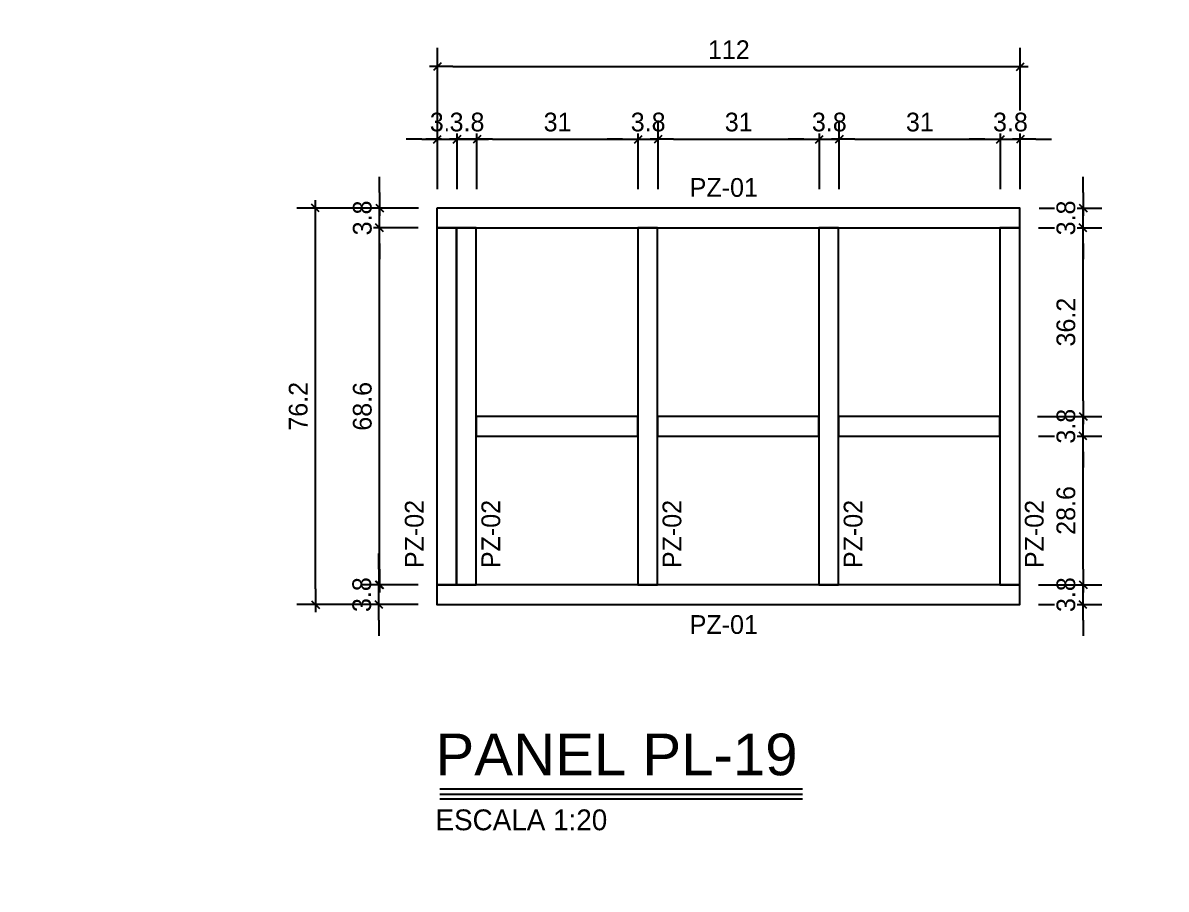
# Model space of a CAD drawing. Header units: millimetres. Extents: x 19458 to 19711, y 4351 to 4752.
# Drawn here: x 19506.54 to 19508.736, y 4520.226 to 4521.891 of the extents above; entities that cross this region are included whole.
import ezdxf
from ezdxf.enums import TextEntityAlignment as Align

# ---------------------------------------------------------------- set-up
doc = ezdxf.new("R2010")
doc.units = ezdxf.units.MM
for name, color, linetype in [('0 @ 0.2', 7, 'Continuous'), ('cotas', 1, 'Continuous'), ('cotas @ 400', 1, 'Continuous'), ('cotas @ 500', 1, 'Continuous'), ('PANELES PARED', 2, 'Continuous'), ('TEXTO @ 0.2', 2, 'Continuous'), ('TEXTOS TITULOS @ 0.2', 3, 'Continuous')]:
    doc.layers.add(name, color=color, linetype=linetype)
doc.styles.add('century gothic', font='GOTHIC.TTF')
doc.styles.add('COTAS SMC', font='GOTHIC.TTF')
doc.styles.add('NOTAS', font='GOTHIC.TTF')
doc.styles.add('SMCtitulos', font='sanss___.ttf')
doc.dimstyles.new('ANOTATIVE 100 SMCONSTRUCCIONES', dxfattribs={"dimscale": 0, "dimtxt": 0.18, "dimasz": 0.15, "dimexe": 0.18, "dimexo": 0.09, "dimgap": 0.1, "dimtad": 1, "dimzin": 0, "dimdsep": 46, "dimtxsty": 'century gothic', "dimblk1": 'FLECHA1', "dimblk2": 'FLECHA1', "dimsah": 1, "dimcen": 0.18, "dimdle": 0.075, "dimclrd": 1, "dimclre": 1, "dimclrt": 2, "dimaunit": 1, "dimadec": 0, "dimazin": 0, "dimtfac": 0.75, "dimtix": 1, "dimtmove": 2, "dimatfit": 3, "dimfxl": 0.09, "dimtvp": 1.5, "dimtfill": 1, "dimtolj": 1, "dimtzin": 0, "dimarcsym": 0})
doc.dimstyles.new('ANOTATIVE CM SMCONSTRUCCIONES', dxfattribs={"dimscale": 0, "dimtxt": 0.18, "dimasz": 0.15, "dimexe": 0.18, "dimexo": 0.18, "dimgap": 0.07, "dimtad": 1, "dimdec": 1, "dimlfac": 100, "dimdsep": 46, "dimtxsty": 'century gothic', "dimblk1": 'FLECHA1', "dimblk2": 'FLECHA1', "dimsah": 1, "dimcen": 0.18, "dimdle": 0.075, "dimclrd": 1, "dimclre": 1, "dimclrt": 2, "dimaunit": 1, "dimadec": 0, "dimazin": 2, "dimtfac": 0.75, "dimtdec": 1, "dimtix": 1, "dimtmove": 2, "dimatfit": 3, "dimfxl": 0.09, "dimtvp": 1.5, "dimtfill": 1, "dimtolj": 1, "dimtzin": 0, "dimarcsym": 0})
doc.dimstyles.new('PIES SMCONSTRUCCIONES', dxfattribs={"dimscale": 0, "dimtxt": 0.18, "dimasz": 0.2, "dimexe": 0.18, "dimexo": 0, "dimgap": 0.1, "dimtad": 1, "dimdec": 0, "dimlfac": 39.370079, "dimzin": 0, "dimdsep": 46, "dimlunit": 4, "dimtxsty": 'COTAS SMC', "dimblk1": 'FLECHA1', "dimblk2": 'FLECHA1', "dimsah": 1, "dimcen": 0.2, "dimdle": 0.075, "dimclrd": 1, "dimclre": 1, "dimclrt": 2, "dimaunit": 1, "dimadec": 0, "dimazin": 0, "dimtfac": 0.75, "dimtdec": 0, "dimtix": 1, "dimtmove": 2, "dimatfit": 3, "dimfxl": 0.09, "dimtvp": 1.5, "dimtfill": 1, "dimtolj": 1, "dimtzin": 0, "dimarcsym": 0})

# ---------------------------------------------------------------- blocks, each defined once
blk = doc.blocks.new('FLECHA1')
at = {"color": 4}
blk.add_line((-0.246176, -0.248081), (0.248081, 0.25), dxfattribs=at)
at = {"color": 1}
blk.add_line((-1, 0), (0.496162, 0), dxfattribs=at)
blk = doc.blocks.new('*D574')
at = {"layer": 'cotas', "color": 1, "lineweight": -2, "transparency": 16777216}
for p, q in [((19614.326, 4625.8448), (19614.326, 4700.8448)), ((19570.9836, 4550.8448), (19524.326, 4550.8448)), ((19614.326, 4548.4298), (19614.326, 4550.8448)), ((19570.5339, 4548.4298), (19524.326, 4548.4298)), ((19614.326, 4473.4298), (19614.326, 4398.4298))]:
    blk.add_line(p, q, dxfattribs=at)
at = {"layer": 'Defpoints', "color": 0, "transparency": 16777216}
for p in [(19614.326, 4550.8448), (19615.9836, 4550.8448), (19615.5339, 4548.4298)]:
    blk.add_point(p, dxfattribs=at)
at = {"layer": 'cotas', "color": 1, "lineweight": -2, "transparency": 16777216, "xscale": 75, "yscale": 75, "zscale": 75}
for p, rotation in [((19614.326, 4550.8448), 270), ((19614.326, 4548.4298), 90)]:
    blk.add_blockref('FLECHA1', p, dxfattribs=dict(at, rotation=rotation))
at = {"layer": 'cotas', "color": 2, "transparency": 16777216, "insert": (19517.3376, 4549.6373), "char_height": 90, "attachment_point": 5, "rotation": 90, "style": 'century gothic', "bg_fill": 3, "box_fill_scale": 1.1, "bg_fill_color": 256, "bg_fill_true_color": 13158600, "bg_fill_transparency": 0}
blk.add_mtext('\\A1;2.42', dxfattribs=at)
blk = doc.blocks.new('*D626')
at = {"layer": 'cotas', "color": 1, "lineweight": -2, "transparency": 16777216}
for p, q in [((19614.326, 4610.8448), (19614.326, 4670.8448)), ((19579.9836, 4550.8448), (19542.326, 4550.8448)), ((19614.326, 4548.4298), (19614.326, 4550.8448)), ((19579.5339, 4548.4298), (19542.326, 4548.4298)), ((19614.326, 4488.4298), (19614.326, 4428.4298))]:
    blk.add_line(p, q, dxfattribs=at)
at = {"layer": 'Defpoints', "color": 0, "transparency": 16777216}
for p in [(19614.326, 4550.8448), (19615.9836, 4550.8448), (19615.5339, 4548.4298)]:
    blk.add_point(p, dxfattribs=at)
at = {"layer": 'cotas', "color": 1, "lineweight": -2, "transparency": 16777216, "xscale": 60, "yscale": 60, "zscale": 60}
for p, rotation in [((19614.326, 4550.8448), 270), ((19614.326, 4548.4298), 90)]:
    blk.add_blockref('FLECHA1', p, dxfattribs=dict(at, rotation=rotation))
at = {"layer": 'cotas', "color": 2, "transparency": 16777216, "insert": (19536.7353, 4549.6373), "char_height": 72, "attachment_point": 5, "rotation": 90, "style": 'century gothic', "bg_fill": 3, "box_fill_scale": 1.1, "bg_fill_color": 256, "bg_fill_true_color": 13158600, "bg_fill_transparency": 0}
blk.add_mtext('\\A1;2.42', dxfattribs=at)
blk = doc.blocks.new('*D629')
at = {"layer": 'cotas', "color": 1, "lineweight": -2, "transparency": 16777216}
for p, q in [((19620.0128, 4651.7533), (19620.0128, 4751.7533)), ((19620.4168, 4551.7533), (19530.0128, 4551.7533)), ((19620.0128, 4550.5333), (19620.0128, 4551.7533)), ((19620.4168, 4550.5333), (19530.0128, 4550.5333)), ((19620.0128, 4450.5333), (19620.0128, 4350.5333))]:
    blk.add_line(p, q, dxfattribs=at)
at = {"layer": 'Defpoints', "color": 0, "transparency": 16777216}
for p in [(19620.0128, 4551.7533), (19620.4168, 4551.7533), (19620.4168, 4550.5333)]:
    blk.add_point(p, dxfattribs=at)
at = {"layer": 'cotas', "color": 1, "lineweight": -2, "transparency": 16777216, "xscale": 100, "yscale": 100, "zscale": 100}
for p, rotation in [((19620.0128, 4551.7533), 270), ((19620.0128, 4550.5333), 90)]:
    blk.add_blockref('FLECHA1', p, dxfattribs=dict(at, rotation=rotation))
at = {"layer": 'cotas', "color": 2, "transparency": 16777216, "insert": (19523.8809, 4551.1433), "char_height": 90, "attachment_point": 5, "rotation": 90, "style": 'COTAS SMC', "bg_fill": 3, "box_fill_scale": 1.1, "bg_fill_color": 256, "bg_fill_true_color": 13158600, "bg_fill_transparency": 0}
blk.add_mtext("\\A1;4'", dxfattribs=at)
blk = doc.blocks.new('*D679')
at = {"layer": 'cotas', "color": 1, "lineweight": -2, "transparency": 16777216}
for p, q in [((19620.0128, 4631.7533), (19620.0128, 4711.7533)), ((19620.4168, 4551.7533), (19548.0128, 4551.7533)), ((19620.0128, 4550.5333), (19620.0128, 4551.7533)), ((19620.4168, 4550.5333), (19548.0128, 4550.5333)), ((19620.0128, 4470.5333), (19620.0128, 4390.5333))]:
    blk.add_line(p, q, dxfattribs=at)
at = {"layer": 'Defpoints', "color": 0, "transparency": 16777216}
for p in [(19620.0128, 4551.7533), (19620.4168, 4551.7533), (19620.4168, 4550.5333)]:
    blk.add_point(p, dxfattribs=at)
at = {"layer": 'cotas', "color": 1, "lineweight": -2, "transparency": 16777216, "xscale": 80, "yscale": 80, "zscale": 80}
for p, rotation in [((19620.0128, 4551.7533), 270), ((19620.0128, 4550.5333), 90)]:
    blk.add_blockref('FLECHA1', p, dxfattribs=dict(at, rotation=rotation))
at = {"layer": 'cotas', "color": 2, "transparency": 16777216, "insert": (19543.1073, 4551.1433), "char_height": 72, "attachment_point": 5, "rotation": 90, "style": 'COTAS SMC', "bg_fill": 3, "box_fill_scale": 1.1, "bg_fill_color": 256, "bg_fill_true_color": 13158600, "bg_fill_transparency": 0}
blk.add_mtext("\\A1;4'", dxfattribs=at)
blk = doc.blocks.new("PL03'")
at = {"layer": 'PANELES PARED'}
for points in [[(19477.432, 4521.173), (19477.432, 4521.135), (19478.5519, 4521.135), (19478.5519, 4521.173)], [(19477.47, 4521.135), (19477.432, 4521.135), (19477.432, 4520.449), (19477.47, 4520.449)], [(19477.508, 4521.135), (19477.47, 4521.135), (19477.47, 4520.449), (19477.508, 4520.449)], [(19477.856, 4521.135), (19477.818, 4521.135), (19477.818, 4520.449), (19477.856, 4520.449)], [(19478.204, 4521.135), (19478.166, 4521.135), (19478.166, 4520.449), (19478.204, 4520.449)], [(19478.5519, 4521.135), (19478.5139, 4521.135), (19478.5139, 4520.449), (19478.5519, 4520.449)], [(19477.508, 4520.7727), (19477.508, 4520.7347), (19477.818, 4520.7347), (19477.818, 4520.7727)], [(19477.856, 4520.7727), (19477.856, 4520.7347), (19478.166, 4520.7347), (19478.166, 4520.7727)], [(19478.204, 4520.7727), (19478.204, 4520.7347), (19478.5139, 4520.7347), (19478.5139, 4520.7727)], [(19477.432, 4520.449), (19477.432, 4520.411), (19478.5519, 4520.411), (19478.5519, 4520.449)]]:
    blk.add_lwpolyline(points, close=True, dxfattribs=at)
blk = doc.blocks.new('*U234')
at = {"color": 2}
blk.add_line((0, 0.052), (3.483, 0.052), dxfattribs=at)
at = {"color": 250}
blk.add_line((0, 0), (3.483, 0), dxfattribs=at)
at = {"color": 7}
blk.add_line((0, -0.047), (3.483, -0.047), dxfattribs=at)
at = {"color": 0, "linetype": 'ByBlock', "lineweight": -2, "style": 'NOTAS'}
for tag, p in [('1TITLE', (0.027, 1.014)), ('2TITLE', (-0.043, 0.181))]:
    blk.add_attdef(tag, p, '', height=0.3, dxfattribs=at)
blk.add_attdef('SCALE', text='', height=0.18, dxfattribs=at).set_placement((-0.043, -0.148), align=Align.TOP_LEFT)
blk = doc.blocks.new('*D369')
at = {"color": 1, "lineweight": -2, "transparency": 16777216}
for p, q in [((19507.2242, 4520.841), (19507.2242, 4520.871)), ((19507.2992, 4520.811), (19507.1882, 4520.811)), ((19507.2242, 4520.773), (19507.2242, 4520.811)), ((19507.2992, 4520.773), (19507.1882, 4520.773)), ((19507.2242, 4520.743), (19507.2242, 4520.713))]:
    blk.add_line(p, q, dxfattribs=at)
at = {"layer": 'Defpoints', "color": 0, "transparency": 16777216}
for p in [(19507.2242, 4520.811), (19507.3352, 4520.811), (19507.3352, 4520.773)]:
    blk.add_point(p, dxfattribs=at)
at = {"color": 1, "lineweight": -2, "transparency": 16777216, "xscale": 0.03, "yscale": 0.03, "zscale": 0.03}
for p, rotation in [((19507.2242, 4520.811), 270), ((19507.2242, 4520.773), 90)]:
    blk.add_blockref('FLECHA1', p, dxfattribs=dict(at, rotation=rotation))
at = {"color": 2, "transparency": 16777216, "insert": (19507.1913, 4520.792), "char_height": 0.036, "attachment_point": 5, "rotation": 90, "style": 'century gothic', "bg_fill": 3, "box_fill_scale": 1.1, "bg_fill_color": 256, "bg_fill_true_color": 13158600, "bg_fill_transparency": 0}
blk.add_mtext('\\A1;3.8', dxfattribs=at)
blk = doc.blocks.new('*D370')
at = {"color": 1, "lineweight": -2, "transparency": 16777216}
for p, q in [((19507.2992, 4521.497), (19507.1893, 4521.497)), ((19507.2253, 4520.841), (19507.2253, 4521.467)), ((19507.2992, 4520.811), (19507.1893, 4520.811))]:
    blk.add_line(p, q, dxfattribs=at)
at = {"layer": 'Defpoints', "color": 0, "transparency": 16777216}
for p in [(19507.2253, 4521.497), (19507.3352, 4521.497), (19507.3352, 4520.811)]:
    blk.add_point(p, dxfattribs=at)
at = {"color": 1, "lineweight": -2, "transparency": 16777216, "xscale": 0.03, "yscale": 0.03, "zscale": 0.03}
for p, rotation in [((19507.2253, 4521.497), 90), ((19507.2253, 4520.811), 270)]:
    blk.add_blockref('FLECHA1', p, dxfattribs=dict(at, rotation=rotation))
at = {"color": 2, "transparency": 16777216, "insert": (19507.1923, 4521.154), "char_height": 0.036, "attachment_point": 5, "rotation": 90, "style": 'century gothic', "bg_fill": 3, "box_fill_scale": 1.1, "bg_fill_color": 256, "bg_fill_true_color": 13158600, "bg_fill_transparency": 0}
blk.add_mtext('\\A1;68.6', dxfattribs=at)
blk = doc.blocks.new('*D371')
at = {"color": 1, "lineweight": -2, "transparency": 16777216}
for p, q in [((19507.2253, 4521.565), (19507.2253, 4521.595)), ((19507.3003, 4521.535), (19507.1893, 4521.535)), ((19507.2253, 4521.497), (19507.2253, 4521.535)), ((19507.2992, 4521.497), (19507.1893, 4521.497)), ((19507.2253, 4521.467), (19507.2253, 4521.437))]:
    blk.add_line(p, q, dxfattribs=at)
at = {"layer": 'Defpoints', "color": 0, "transparency": 16777216}
for p in [(19507.2253, 4521.535), (19507.3363, 4521.535), (19507.3352, 4521.497)]:
    blk.add_point(p, dxfattribs=at)
at = {"color": 1, "lineweight": -2, "transparency": 16777216, "xscale": 0.03, "yscale": 0.03, "zscale": 0.03}
for p, rotation in [((19507.2253, 4521.535), 270), ((19507.2253, 4521.497), 90)]:
    blk.add_blockref('FLECHA1', p, dxfattribs=dict(at, rotation=rotation))
at = {"color": 2, "transparency": 16777216, "insert": (19507.1923, 4521.516), "char_height": 0.036, "attachment_point": 5, "rotation": 90, "style": 'century gothic', "bg_fill": 3, "box_fill_scale": 1.1, "bg_fill_color": 256, "bg_fill_true_color": 13158600, "bg_fill_transparency": 0}
blk.add_mtext('\\A1;3.8', dxfattribs=at)
blk = doc.blocks.new('*D372')
at = {"color": 1, "lineweight": -2, "transparency": 16777216}
for p, q in [((19507.3003, 4521.535), (19507.0661, 4521.535)), ((19507.1021, 4520.803), (19507.1021, 4521.505)), ((19507.2992, 4520.773), (19507.0661, 4520.773))]:
    blk.add_line(p, q, dxfattribs=at)
at = {"layer": 'Defpoints', "color": 0, "transparency": 16777216}
for p in [(19507.1021, 4521.535), (19507.3363, 4521.535), (19507.3352, 4520.773)]:
    blk.add_point(p, dxfattribs=at)
at = {"color": 1, "lineweight": -2, "transparency": 16777216, "xscale": 0.03, "yscale": 0.03, "zscale": 0.03}
for p, rotation in [((19507.1021, 4521.535), 90), ((19507.1021, 4520.773), 270)]:
    blk.add_blockref('FLECHA1', p, dxfattribs=dict(at, rotation=rotation))
at = {"color": 2, "transparency": 16777216, "insert": (19507.0692, 4521.154), "char_height": 0.036, "attachment_point": 5, "rotation": 90, "style": 'century gothic', "bg_fill": 3, "box_fill_scale": 1.1, "bg_fill_color": 256, "bg_fill_true_color": 13158600, "bg_fill_transparency": 0}
blk.add_mtext('\\A1;76.2', dxfattribs=at)
blk = doc.blocks.new('*D374')
at = {"color": 1, "lineweight": -2, "transparency": 16777216}
for p, q in [((19507.3363, 4521.571), (19507.3363, 4521.7032)), ((19507.3743, 4521.571), (19507.3743, 4521.7032)), ((19507.3063, 4521.6672), (19507.2763, 4521.6672)), ((19507.3363, 4521.6672), (19507.3743, 4521.6672)), ((19507.4043, 4521.6672), (19507.4343, 4521.6672))]:
    blk.add_line(p, q, dxfattribs=at)
at = {"layer": 'Defpoints', "color": 0, "transparency": 16777216}
for p in [(19507.3743, 4521.6672), (19507.3363, 4521.535), (19507.3743, 4521.535)]:
    blk.add_point(p, dxfattribs=at)
at = {"color": 1, "lineweight": -2, "transparency": 16777216, "xscale": 0.03, "yscale": 0.03, "zscale": 0.03}
blk.add_blockref('FLECHA1', (19507.3363, 4521.6672), dxfattribs=at)
at = {"color": 1, "lineweight": -2, "transparency": 16777216, "xscale": 0.03, "yscale": 0.03, "zscale": 0.03, "rotation": 180}
blk.add_blockref('FLECHA1', (19507.3743, 4521.6672), dxfattribs=at)
at = {"color": 2, "transparency": 16777216, "insert": (19507.3553, 4521.7001), "char_height": 0.036, "attachment_point": 5, "style": 'century gothic', "bg_fill": 3, "box_fill_scale": 1.1, "bg_fill_color": 256, "bg_fill_true_color": 13158600, "bg_fill_transparency": 0}
blk.add_mtext('\\A1;3.8', dxfattribs=at)
blk = doc.blocks.new('*D375')
at = {"color": 1, "lineweight": -2, "transparency": 16777216}
for p, q in [((19507.4123, 4521.571), (19507.4123, 4521.7032)), ((19507.7223, 4521.571), (19507.7223, 4521.7032)), ((19507.4423, 4521.6672), (19507.6923, 4521.6672))]:
    blk.add_line(p, q, dxfattribs=at)
at = {"layer": 'Defpoints', "color": 0, "transparency": 16777216}
for p in [(19507.7223, 4521.6672), (19507.4123, 4521.535), (19507.7223, 4521.535)]:
    blk.add_point(p, dxfattribs=at)
at = {"color": 1, "lineweight": -2, "transparency": 16777216, "xscale": 0.03, "yscale": 0.03, "zscale": 0.03, "rotation": 180}
blk.add_blockref('FLECHA1', (19507.4123, 4521.6672), dxfattribs=at)
at = {"color": 1, "lineweight": -2, "transparency": 16777216, "xscale": 0.03, "yscale": 0.03, "zscale": 0.03}
blk.add_blockref('FLECHA1', (19507.7223, 4521.6672), dxfattribs=at)
at = {"color": 2, "transparency": 16777216, "insert": (19507.5673, 4521.7001), "char_height": 0.036, "attachment_point": 5, "style": 'century gothic', "bg_fill": 3, "box_fill_scale": 1.1, "bg_fill_color": 256, "bg_fill_true_color": 13158600, "bg_fill_transparency": 0}
blk.add_mtext('\\A1;31', dxfattribs=at)
blk = doc.blocks.new('*D376')
at = {"color": 1, "lineweight": -2, "transparency": 16777216}
for p, q in [((19507.7223, 4521.571), (19507.7223, 4521.7032)), ((19507.7603, 4521.571), (19507.7603, 4521.7032)), ((19507.6923, 4521.6672), (19507.6623, 4521.6672)), ((19507.7223, 4521.6672), (19507.7603, 4521.6672)), ((19507.7903, 4521.6672), (19507.8203, 4521.6672))]:
    blk.add_line(p, q, dxfattribs=at)
at = {"layer": 'Defpoints', "color": 0, "transparency": 16777216}
for p in [(19507.7603, 4521.6672), (19507.7223, 4521.535), (19507.7603, 4521.535)]:
    blk.add_point(p, dxfattribs=at)
at = {"color": 1, "lineweight": -2, "transparency": 16777216, "xscale": 0.03, "yscale": 0.03, "zscale": 0.03}
blk.add_blockref('FLECHA1', (19507.7223, 4521.6672), dxfattribs=at)
at = {"color": 1, "lineweight": -2, "transparency": 16777216, "xscale": 0.03, "yscale": 0.03, "zscale": 0.03, "rotation": 180}
blk.add_blockref('FLECHA1', (19507.7603, 4521.6672), dxfattribs=at)
at = {"color": 2, "transparency": 16777216, "insert": (19507.7413, 4521.7001), "char_height": 0.036, "attachment_point": 5, "style": 'century gothic', "bg_fill": 3, "box_fill_scale": 1.1, "bg_fill_color": 256, "bg_fill_true_color": 13158600, "bg_fill_transparency": 0}
blk.add_mtext('\\A1;3.8', dxfattribs=at)
blk = doc.blocks.new('*D377')
at = {"color": 1, "lineweight": -2, "transparency": 16777216}
for p, q in [((19507.7603, 4521.571), (19507.7603, 4521.7032)), ((19508.0703, 4521.571), (19508.0703, 4521.7032)), ((19507.7903, 4521.6672), (19508.0403, 4521.6672))]:
    blk.add_line(p, q, dxfattribs=at)
at = {"layer": 'Defpoints', "color": 0, "transparency": 16777216}
for p in [(19508.0703, 4521.6672), (19507.7603, 4521.535), (19508.0703, 4521.535)]:
    blk.add_point(p, dxfattribs=at)
at = {"color": 1, "lineweight": -2, "transparency": 16777216, "xscale": 0.03, "yscale": 0.03, "zscale": 0.03, "rotation": 180}
blk.add_blockref('FLECHA1', (19507.7603, 4521.6672), dxfattribs=at)
at = {"color": 1, "lineweight": -2, "transparency": 16777216, "xscale": 0.03, "yscale": 0.03, "zscale": 0.03}
blk.add_blockref('FLECHA1', (19508.0703, 4521.6672), dxfattribs=at)
at = {"color": 2, "transparency": 16777216, "insert": (19507.9153, 4521.7001), "char_height": 0.036, "attachment_point": 5, "style": 'century gothic', "bg_fill": 3, "box_fill_scale": 1.1, "bg_fill_color": 256, "bg_fill_true_color": 13158600, "bg_fill_transparency": 0}
blk.add_mtext('\\A1;31', dxfattribs=at)
blk = doc.blocks.new('*D378')
at = {"color": 1, "lineweight": -2, "transparency": 16777216}
for p, q in [((19508.0703, 4521.571), (19508.0703, 4521.7032)), ((19508.1083, 4521.571), (19508.1083, 4521.7032)), ((19508.0403, 4521.6672), (19508.0103, 4521.6672)), ((19508.0703, 4521.6672), (19508.1083, 4521.6672)), ((19508.1383, 4521.6672), (19508.1683, 4521.6672))]:
    blk.add_line(p, q, dxfattribs=at)
at = {"layer": 'Defpoints', "color": 0, "transparency": 16777216}
for p in [(19508.1083, 4521.6672), (19508.0703, 4521.535), (19508.1083, 4521.535)]:
    blk.add_point(p, dxfattribs=at)
at = {"color": 1, "lineweight": -2, "transparency": 16777216, "xscale": 0.03, "yscale": 0.03, "zscale": 0.03}
blk.add_blockref('FLECHA1', (19508.0703, 4521.6672), dxfattribs=at)
at = {"color": 1, "lineweight": -2, "transparency": 16777216, "xscale": 0.03, "yscale": 0.03, "zscale": 0.03, "rotation": 180}
blk.add_blockref('FLECHA1', (19508.1083, 4521.6672), dxfattribs=at)
at = {"color": 2, "transparency": 16777216, "insert": (19508.0893, 4521.7001), "char_height": 0.036, "attachment_point": 5, "style": 'century gothic', "bg_fill": 3, "box_fill_scale": 1.1, "bg_fill_color": 256, "bg_fill_true_color": 13158600, "bg_fill_transparency": 0}
blk.add_mtext('\\A1;3.8', dxfattribs=at)
blk = doc.blocks.new('*D379')
at = {"color": 1, "lineweight": -2, "transparency": 16777216}
for p, q in [((19508.1083, 4521.571), (19508.1083, 4521.7032)), ((19508.4182, 4521.571), (19508.4182, 4521.7032)), ((19508.1383, 4521.6672), (19508.3882, 4521.6672))]:
    blk.add_line(p, q, dxfattribs=at)
at = {"layer": 'Defpoints', "color": 0, "transparency": 16777216}
for p in [(19508.4182, 4521.6672), (19508.1083, 4521.535), (19508.4182, 4521.535)]:
    blk.add_point(p, dxfattribs=at)
at = {"color": 1, "lineweight": -2, "transparency": 16777216, "xscale": 0.03, "yscale": 0.03, "zscale": 0.03, "rotation": 180}
blk.add_blockref('FLECHA1', (19508.1083, 4521.6672), dxfattribs=at)
at = {"color": 1, "lineweight": -2, "transparency": 16777216, "xscale": 0.03, "yscale": 0.03, "zscale": 0.03}
blk.add_blockref('FLECHA1', (19508.4182, 4521.6672), dxfattribs=at)
at = {"color": 2, "transparency": 16777216, "insert": (19508.2633, 4521.7001), "char_height": 0.036, "attachment_point": 5, "style": 'century gothic', "bg_fill": 3, "box_fill_scale": 1.1, "bg_fill_color": 256, "bg_fill_true_color": 13158600, "bg_fill_transparency": 0}
blk.add_mtext('\\A1;31', dxfattribs=at)
blk = doc.blocks.new('*D380')
at = {"color": 1, "lineweight": -2, "transparency": 16777216}
for p, q in [((19507.3363, 4521.571), (19507.3363, 4521.8428)), ((19508.4562, 4521.571), (19508.4562, 4521.8428)), ((19507.3663, 4521.8068), (19508.4262, 4521.8068))]:
    blk.add_line(p, q, dxfattribs=at)
at = {"layer": 'Defpoints', "color": 0, "transparency": 16777216}
for p in [(19508.4562, 4521.8068), (19507.3363, 4521.535), (19508.4562, 4521.535)]:
    blk.add_point(p, dxfattribs=at)
at = {"color": 1, "lineweight": -2, "transparency": 16777216, "xscale": 0.03, "yscale": 0.03, "zscale": 0.03, "rotation": 180}
blk.add_blockref('FLECHA1', (19507.3363, 4521.8068), dxfattribs=at)
at = {"color": 1, "lineweight": -2, "transparency": 16777216, "xscale": 0.03, "yscale": 0.03, "zscale": 0.03}
blk.add_blockref('FLECHA1', (19508.4562, 4521.8068), dxfattribs=at)
at = {"color": 2, "transparency": 16777216, "insert": (19507.8963, 4521.8393), "char_height": 0.036, "attachment_point": 5, "style": 'century gothic', "bg_fill": 3, "box_fill_scale": 1.1, "bg_fill_color": 256, "bg_fill_true_color": 13158600, "bg_fill_transparency": 0}
blk.add_mtext('\\A1;112', dxfattribs=at)
blk = doc.blocks.new('*D381')
at = {"color": 1, "lineweight": -2, "transparency": 16777216}
for p, q in [((19508.4182, 4521.571), (19508.4182, 4521.7032)), ((19508.4562, 4521.571), (19508.4562, 4521.7032)), ((19508.3882, 4521.6672), (19508.3582, 4521.6672)), ((19508.4182, 4521.6672), (19508.4562, 4521.6672)), ((19508.4862, 4521.6672), (19508.5162, 4521.6672))]:
    blk.add_line(p, q, dxfattribs=at)
at = {"layer": 'Defpoints', "color": 0, "transparency": 16777216}
for p in [(19508.4562, 4521.6672), (19508.4182, 4521.535), (19508.4562, 4521.535)]:
    blk.add_point(p, dxfattribs=at)
at = {"color": 1, "lineweight": -2, "transparency": 16777216, "xscale": 0.03, "yscale": 0.03, "zscale": 0.03}
blk.add_blockref('FLECHA1', (19508.4182, 4521.6672), dxfattribs=at)
at = {"color": 1, "lineweight": -2, "transparency": 16777216, "xscale": 0.03, "yscale": 0.03, "zscale": 0.03, "rotation": 180}
blk.add_blockref('FLECHA1', (19508.4562, 4521.6672), dxfattribs=at)
at = {"color": 2, "transparency": 16777216, "insert": (19508.4372, 4521.7001), "char_height": 0.036, "attachment_point": 5, "style": 'century gothic', "bg_fill": 3, "box_fill_scale": 1.1, "bg_fill_color": 256, "bg_fill_true_color": 13158600, "bg_fill_transparency": 0}
blk.add_mtext('\\A1;3.8', dxfattribs=at)
blk = doc.blocks.new('*D373')
at = {"color": 1, "lineweight": -2, "transparency": 16777216}
for p, q in [((19507.3743, 4521.571), (19507.3743, 4521.7032)), ((19507.4123, 4521.571), (19507.4123, 4521.7032)), ((19507.3443, 4521.6672), (19507.3143, 4521.6672)), ((19507.3743, 4521.6672), (19507.4123, 4521.6672)), ((19507.4423, 4521.6672), (19507.4723, 4521.6672))]:
    blk.add_line(p, q, dxfattribs=at)
at = {"layer": 'Defpoints', "color": 0, "transparency": 16777216}
for p in [(19507.4123, 4521.6672), (19507.3743, 4521.535), (19507.4123, 4521.535)]:
    blk.add_point(p, dxfattribs=at)
at = {"color": 1, "lineweight": -2, "transparency": 16777216, "xscale": 0.03, "yscale": 0.03, "zscale": 0.03}
blk.add_blockref('FLECHA1', (19507.3743, 4521.6672), dxfattribs=at)
at = {"color": 1, "lineweight": -2, "transparency": 16777216, "xscale": 0.03, "yscale": 0.03, "zscale": 0.03, "rotation": 180}
blk.add_blockref('FLECHA1', (19507.4123, 4521.6672), dxfattribs=at)
at = {"color": 2, "transparency": 16777216, "insert": (19507.3933, 4521.7001), "char_height": 0.036, "attachment_point": 5, "style": 'century gothic', "bg_fill": 3, "box_fill_scale": 1.1, "bg_fill_color": 256, "bg_fill_true_color": 13158600, "bg_fill_transparency": 0}
blk.add_mtext('\\A1;3.8', dxfattribs=at)
blk = doc.blocks.new('*D382')
at = {"color": 1, "lineweight": -2, "transparency": 16777216}
for p, q in [((19508.5769, 4520.841), (19508.5769, 4520.871)), ((19508.4912, 4520.811), (19508.6129, 4520.811)), ((19508.5769, 4520.773), (19508.5769, 4520.811)), ((19508.4912, 4520.773), (19508.6129, 4520.773)), ((19508.5769, 4520.743), (19508.5769, 4520.713))]:
    blk.add_line(p, q, dxfattribs=at)
at = {"layer": 'Defpoints', "color": 0, "transparency": 16777216}
for p in [(19508.4552, 4520.811), (19508.5769, 4520.811), (19508.4552, 4520.773)]:
    blk.add_point(p, dxfattribs=at)
at = {"color": 1, "lineweight": -2, "transparency": 16777216, "xscale": 0.03, "yscale": 0.03, "zscale": 0.03}
for p, rotation in [((19508.5769, 4520.811), 270), ((19508.5769, 4520.773), 90)]:
    blk.add_blockref('FLECHA1', p, dxfattribs=dict(at, rotation=rotation))
at = {"color": 2, "transparency": 16777216, "insert": (19508.544, 4520.792), "char_height": 0.036, "attachment_point": 5, "rotation": 90, "style": 'century gothic', "bg_fill": 3, "box_fill_scale": 1.1, "bg_fill_color": 256, "bg_fill_true_color": 13158600, "bg_fill_transparency": 0}
blk.add_mtext('\\A1;3.8', dxfattribs=at)
blk = doc.blocks.new('*D383')
at = {"color": 1, "lineweight": -2, "transparency": 16777216}
for p, q in [((19508.4912, 4521.0967), (19508.6129, 4521.0967)), ((19508.5769, 4520.841), (19508.5769, 4521.0667)), ((19508.4912, 4520.811), (19508.6129, 4520.811))]:
    blk.add_line(p, q, dxfattribs=at)
at = {"layer": 'Defpoints', "color": 0, "transparency": 16777216}
for p in [(19508.4552, 4521.0967), (19508.5769, 4521.0967), (19508.4552, 4520.811)]:
    blk.add_point(p, dxfattribs=at)
at = {"color": 1, "lineweight": -2, "transparency": 16777216, "xscale": 0.03, "yscale": 0.03, "zscale": 0.03}
for p, rotation in [((19508.5769, 4521.0967), 90), ((19508.5769, 4520.811), 270)]:
    blk.add_blockref('FLECHA1', p, dxfattribs=dict(at, rotation=rotation))
at = {"color": 2, "transparency": 16777216, "insert": (19508.544, 4520.9538), "char_height": 0.036, "attachment_point": 5, "rotation": 90, "style": 'century gothic', "bg_fill": 3, "box_fill_scale": 1.1, "bg_fill_color": 256, "bg_fill_true_color": 13158600, "bg_fill_transparency": 0}
blk.add_mtext('\\A1;28.6', dxfattribs=at)
blk = doc.blocks.new('*D384')
at = {"color": 1, "lineweight": -2, "transparency": 16777216}
for p, q in [((19508.5769, 4521.1647), (19508.5769, 4521.1947)), ((19508.4892, 4521.1347), (19508.6129, 4521.1347)), ((19508.5769, 4521.0967), (19508.5769, 4521.1347)), ((19508.4912, 4521.0967), (19508.6129, 4521.0967)), ((19508.5769, 4521.0667), (19508.5769, 4521.0367))]:
    blk.add_line(p, q, dxfattribs=at)
at = {"layer": 'Defpoints', "color": 0, "transparency": 16777216}
for p in [(19508.4532, 4521.1347), (19508.5769, 4521.1347), (19508.4552, 4521.0967)]:
    blk.add_point(p, dxfattribs=at)
at = {"color": 1, "lineweight": -2, "transparency": 16777216, "xscale": 0.03, "yscale": 0.03, "zscale": 0.03}
for p, rotation in [((19508.5769, 4521.1347), 270), ((19508.5769, 4521.0967), 90)]:
    blk.add_blockref('FLECHA1', p, dxfattribs=dict(at, rotation=rotation))
at = {"color": 2, "transparency": 16777216, "insert": (19508.544, 4521.1157), "char_height": 0.036, "attachment_point": 5, "rotation": 90, "style": 'century gothic', "bg_fill": 3, "box_fill_scale": 1.1, "bg_fill_color": 256, "bg_fill_true_color": 13158600, "bg_fill_transparency": 0}
blk.add_mtext('\\A1;3.8', dxfattribs=at)
blk = doc.blocks.new('*D385')
at = {"color": 1, "lineweight": -2, "transparency": 16777216}
for p, q in [((19508.4912, 4521.497), (19508.6129, 4521.497)), ((19508.5769, 4521.1647), (19508.5769, 4521.467)), ((19508.4892, 4521.1347), (19508.6129, 4521.1347))]:
    blk.add_line(p, q, dxfattribs=at)
at = {"layer": 'Defpoints', "color": 0, "transparency": 16777216}
for p in [(19508.4552, 4521.497), (19508.5769, 4521.497), (19508.4532, 4521.1347)]:
    blk.add_point(p, dxfattribs=at)
at = {"color": 1, "lineweight": -2, "transparency": 16777216, "xscale": 0.03, "yscale": 0.03, "zscale": 0.03}
for p, rotation in [((19508.5769, 4521.497), 90), ((19508.5769, 4521.1347), 270)]:
    blk.add_blockref('FLECHA1', p, dxfattribs=dict(at, rotation=rotation))
at = {"color": 2, "transparency": 16777216, "insert": (19508.544, 4521.3158), "char_height": 0.036, "attachment_point": 5, "rotation": 90, "style": 'century gothic', "bg_fill": 3, "box_fill_scale": 1.1, "bg_fill_color": 256, "bg_fill_true_color": 13158600, "bg_fill_transparency": 0}
blk.add_mtext('\\A1;36.2', dxfattribs=at)
blk = doc.blocks.new('*D386')
at = {"color": 1, "lineweight": -2, "transparency": 16777216}
for p, q in [((19508.5769, 4521.565), (19508.5769, 4521.595)), ((19508.4922, 4521.535), (19508.6129, 4521.535)), ((19508.5769, 4521.497), (19508.5769, 4521.535)), ((19508.4912, 4521.497), (19508.6129, 4521.497)), ((19508.5769, 4521.467), (19508.5769, 4521.437))]:
    blk.add_line(p, q, dxfattribs=at)
at = {"layer": 'Defpoints', "color": 0, "transparency": 16777216}
for p in [(19508.4562, 4521.535), (19508.5769, 4521.535), (19508.4552, 4521.497)]:
    blk.add_point(p, dxfattribs=at)
at = {"color": 1, "lineweight": -2, "transparency": 16777216, "xscale": 0.03, "yscale": 0.03, "zscale": 0.03}
for p, rotation in [((19508.5769, 4521.535), 270), ((19508.5769, 4521.497), 90)]:
    blk.add_blockref('FLECHA1', p, dxfattribs=dict(at, rotation=rotation))
at = {"color": 2, "transparency": 16777216, "insert": (19508.544, 4521.516), "char_height": 0.036, "attachment_point": 5, "rotation": 90, "style": 'century gothic', "bg_fill": 3, "box_fill_scale": 1.1, "bg_fill_color": 256, "bg_fill_true_color": 13158600, "bg_fill_transparency": 0}
blk.add_mtext('\\A1;3.8', dxfattribs=at)
blk = doc.blocks.new('*U734')
at = {"layer": 'cotas @ 500'}
dim = blk.add_linear_dim(base=(19614.3260382735, 4550.8448237801), p1=(19615.5338597089, 4548.4298237801), p2=(19615.9836080801, 4550.8448237801), angle=90, dimstyle='ANOTATIVE 100 SMCONSTRUCCIONES', override={"dimscale": 500, "dimtix": 1, "dimtofl": 1, "dimtmove": 1, "dimatfit": 1}, dxfattribs=at)
dim.commit()
dim.dimension.update_dxf_attribs({"geometry": '*D574', "text_midpoint": (19517.3375950376, 4549.6373237801)})
at = {"layer": 'cotas @ 400'}
dim = blk.add_linear_dim(base=(19614.3260382735, 4550.8448237801), p1=(19615.5338597089, 4548.4298237801), p2=(19615.9836080801, 4550.8448237801), angle=90, dimstyle='ANOTATIVE 100 SMCONSTRUCCIONES', override={"dimscale": 400, "dimtix": 1, "dimtofl": 1, "dimtmove": 1, "dimatfit": 1}, dxfattribs=at)
dim.commit()
dim.dimension.update_dxf_attribs({"geometry": '*D626', "text_midpoint": (19536.7352836848, 4549.6373237801)})
blk = doc.blocks.new('*U736')
at = {"layer": 'cotas @ 500'}
dim = blk.add_linear_dim(base=(19620.0128, 4551.7533), p1=(19620.4168, 4550.5333), p2=(19620.4168, 4551.7533), angle=90, dimstyle='PIES SMCONSTRUCCIONES', override={"dimscale": 500, "dimtix": 1, "dimtofl": 1, "dimtmove": 2, "dimatfit": 3}, dxfattribs=at)
dim.commit()
dim.dimension.update_dxf_attribs({"geometry": '*D629', "text_midpoint": (19523.8809, 4551.1433)})
at = {"layer": 'cotas @ 400'}
dim = blk.add_linear_dim(base=(19620.0128, 4551.7533), p1=(19620.4168, 4550.5333), p2=(19620.4168, 4551.7533), angle=90, dimstyle='PIES SMCONSTRUCCIONES', override={"dimscale": 400, "dimtix": 1, "dimtofl": 1, "dimtmove": 2, "dimatfit": 3}, dxfattribs=at)
dim.commit()
dim.dimension.update_dxf_attribs({"geometry": '*D679', "text_midpoint": (19543.1073, 4551.1433)})

msp = doc.modelspace()

# ---------------------------------------------------------------- block references
at = {"layer": 'cotas'}
msp.add_blockref('*U734', (0, 0), dxfattribs=at)

# ---------------------------------------------------------------- next in the draw order: block references
msp.add_blockref('*U736', (0, 0), dxfattribs=at)

# ---------------------------------------------------------------- next in the draw order: block references
msp.add_blockref("PL03'", (29.9032, 0.362))
at = {"layer": 'TEXTOS TITULOS @ 0.2'}
ref = msp.add_blockref('*U234', (19507.3414, 4520.4087), dxfattribs=dict(at, xscale=0.2, yscale=0.2, zscale=0.2))
ref.add_attrib('2TITLE', 'PANEL PL-19', (19507.3327, 4520.4449), dxfattribs={"layer": '0', "color": 0, "linetype": 'ByBlock', "lineweight": -2, "height": 0.08, "style": 'SMCtitulos'})
ref.add_attrib('SCALE', 'ESCALA 1:20', dxfattribs={"layer": '0', "color": 0, "linetype": 'ByBlock', "lineweight": -2, "height": 0.04, "style": 'NOTAS'}).set_placement((19507.3327, 4520.3792), align=Align.TOP_LEFT)

# ---------------------------------------------------------------- next in the draw order: texts
at = {"layer": 'TEXTO @ 0.2', "color": 2, "char_height": 0.036, "width": 0.095414, "attachment_point": 1, "rotation": 90, "style": 'century gothic'}
for insert in [(19507.421, 4520.843), (19507.769, 4520.843), (19508.117, 4520.843)]:
    msp.add_mtext('PZ-02 ', dxfattribs=dict(at, insert=insert))
at = {"layer": 'TEXTO @ 0.2', "color": 2, "insert": (19507.8211, 4520.7526), "char_height": 0.036, "width": 0.095414, "attachment_point": 1, "style": 'century gothic'}
msp.add_mtext('PZ-01 ', dxfattribs=at)

# ---------------------------------------------------------------- next in the draw order: dimensions: what is measured, and where the dimension line sits
at = {"layer": '0 @ 0.2'}
for base, p1, p2, picture, middle in [((19507.2242, 4520.811), (19507.3352, 4520.773), (19507.3352, 4520.811), '*D369', (19507.1913, 4520.792)), ((19508.5769, 4520.811), (19508.4552, 4520.773), (19508.4552, 4520.811), '*D382', (19508.544, 4520.792))]:
    dim = msp.add_linear_dim(base=base, p1=p1, p2=p2, angle=90, dimstyle='ANOTATIVE CM SMCONSTRUCCIONES', override={"dimscale": 0.2, "dimtix": 1, "dimtofl": 1, "dimtmove": 2, "dimatfit": 3}, dxfattribs=at)
    dim.commit()
    dim.dimension.update_dxf_attribs({"geometry": picture, "text_midpoint": middle})

# ---------------------------------------------------------------- next in the draw order: dimensions: what is measured, and where the dimension line sits
for base, p1, p2, picture, middle in [((19507.2253, 4521.497), (19507.3352, 4520.811), (19507.3352, 4521.497), '*D370', (19507.1923, 4521.154)), ((19508.5769, 4521.0967), (19508.4552, 4520.811), (19508.4552, 4521.0967), '*D383', (19508.544, 4520.9538))]:
    dim = msp.add_linear_dim(base=base, p1=p1, p2=p2, angle=90, dimstyle='ANOTATIVE CM SMCONSTRUCCIONES', override={"dimscale": 0.2, "dimtix": 1, "dimtofl": 1, "dimtmove": 2, "dimatfit": 3}, dxfattribs=at)
    dim.commit()
    dim.dimension.update_dxf_attribs({"geometry": picture, "text_midpoint": middle})

# ---------------------------------------------------------------- next in the draw order: texts
at = {"layer": 'TEXTO @ 0.2', "color": 2, "insert": (19508.465, 4520.843), "char_height": 0.036, "width": 0.095414, "attachment_point": 1, "rotation": 90, "style": 'century gothic'}
msp.add_mtext('PZ-02 ', dxfattribs=at)

# ---------------------------------------------------------------- next in the draw order: dimensions: what is measured, and where the dimension line sits
at = {"layer": '0 @ 0.2'}
for base, p1, p2, picture, middle in [((19507.2253, 4521.535), (19507.3352, 4521.497), (19507.3363, 4521.535), '*D371', (19507.1923, 4521.516)), ((19508.5769, 4521.1347), (19508.4552, 4521.0967), (19508.4532, 4521.1347), '*D384', (19508.544, 4521.1157))]:
    dim = msp.add_linear_dim(base=base, p1=p1, p2=p2, angle=90, dimstyle='ANOTATIVE CM SMCONSTRUCCIONES', override={"dimscale": 0.2, "dimtix": 1, "dimtofl": 1, "dimtmove": 2, "dimatfit": 3}, dxfattribs=at)
    dim.commit()
    dim.dimension.update_dxf_attribs({"geometry": picture, "text_midpoint": middle})

# ---------------------------------------------------------------- next in the draw order: dimensions: what is measured, and where the dimension line sits
for base, p1, p2, picture, middle in [((19507.1021, 4521.535), (19507.3352, 4520.773), (19507.3363, 4521.535), '*D372', (19507.0692, 4521.154)), ((19508.5769, 4521.497), (19508.4532, 4521.1347), (19508.4552, 4521.497), '*D385', (19508.544, 4521.3158))]:
    dim = msp.add_linear_dim(base=base, p1=p1, p2=p2, angle=90, dimstyle='ANOTATIVE CM SMCONSTRUCCIONES', override={"dimscale": 0.2, "dimtix": 1, "dimtofl": 1, "dimtmove": 2, "dimatfit": 3}, dxfattribs=at)
    dim.commit()
    dim.dimension.update_dxf_attribs({"geometry": picture, "text_midpoint": middle})

# ---------------------------------------------------------------- next in the draw order: texts
at = {"layer": 'TEXTO @ 0.2', "color": 2, "insert": (19507.2739, 4520.843), "char_height": 0.036, "width": 0.095414, "attachment_point": 1, "rotation": 90, "style": 'century gothic'}
msp.add_mtext('PZ-02 ', dxfattribs=at)

# ---------------------------------------------------------------- next in the draw order: dimensions: what is measured, and where the dimension line sits
at = {"layer": '0 @ 0.2'}
dim = msp.add_linear_dim(base=(19507.3743, 4521.6672), p1=(19507.3363, 4521.535), p2=(19507.3743, 4521.535), dimstyle='ANOTATIVE CM SMCONSTRUCCIONES', override={"dimscale": 0.2, "dimtix": 1, "dimtofl": 1, "dimtmove": 2, "dimatfit": 3}, dxfattribs=at)
dim.commit()
dim.dimension.update_dxf_attribs({"geometry": '*D374', "text_midpoint": (19507.3553, 4521.7001)})

# ---------------------------------------------------------------- next in the draw order: dimensions: what is measured, and where the dimension line sits
dim = msp.add_linear_dim(base=(19507.7223, 4521.6672), p1=(19507.4123, 4521.535), p2=(19507.7223, 4521.535), dimstyle='ANOTATIVE CM SMCONSTRUCCIONES', override={"dimscale": 0.2, "dimtix": 1, "dimtofl": 1, "dimtmove": 2, "dimatfit": 3}, dxfattribs=at)
dim.commit()
dim.dimension.update_dxf_attribs({"geometry": '*D375', "text_midpoint": (19507.5673, 4521.7001)})

# ---------------------------------------------------------------- next in the draw order: dimensions: what is measured, and where the dimension line sits
dim = msp.add_linear_dim(base=(19507.7603, 4521.6672), p1=(19507.7223, 4521.535), p2=(19507.7603, 4521.535), dimstyle='ANOTATIVE CM SMCONSTRUCCIONES', override={"dimscale": 0.2, "dimtix": 1, "dimtofl": 1, "dimtmove": 2, "dimatfit": 3}, dxfattribs=at)
dim.commit()
dim.dimension.update_dxf_attribs({"geometry": '*D376', "text_midpoint": (19507.7413, 4521.7001)})

# ---------------------------------------------------------------- next in the draw order: dimensions: what is measured, and where the dimension line sits
dim = msp.add_linear_dim(base=(19508.0703, 4521.6672), p1=(19507.7603, 4521.535), p2=(19508.0703, 4521.535), dimstyle='ANOTATIVE CM SMCONSTRUCCIONES', override={"dimscale": 0.2, "dimtix": 1, "dimtofl": 1, "dimtmove": 2, "dimatfit": 3}, dxfattribs=at)
dim.commit()
dim.dimension.update_dxf_attribs({"geometry": '*D377', "text_midpoint": (19507.9153, 4521.7001)})

# ---------------------------------------------------------------- next in the draw order: dimensions: what is measured, and where the dimension line sits
dim = msp.add_linear_dim(base=(19508.1083, 4521.6672), p1=(19508.0703, 4521.535), p2=(19508.1083, 4521.535), dimstyle='ANOTATIVE CM SMCONSTRUCCIONES', override={"dimscale": 0.2, "dimtix": 1, "dimtofl": 1, "dimtmove": 2, "dimatfit": 3}, dxfattribs=at)
dim.commit()
dim.dimension.update_dxf_attribs({"geometry": '*D378', "text_midpoint": (19508.0893, 4521.7001)})

# ---------------------------------------------------------------- next in the draw order: dimensions: what is measured, and where the dimension line sits
dim = msp.add_linear_dim(base=(19508.4182, 4521.6672), p1=(19508.1083, 4521.535), p2=(19508.4182, 4521.535), dimstyle='ANOTATIVE CM SMCONSTRUCCIONES', override={"dimscale": 0.2, "dimtix": 1, "dimtofl": 1, "dimtmove": 2, "dimatfit": 3}, dxfattribs=at)
dim.commit()
dim.dimension.update_dxf_attribs({"geometry": '*D379', "text_midpoint": (19508.2633, 4521.7001)})

# ---------------------------------------------------------------- next in the draw order: dimensions: what is measured, and where the dimension line sits
dim = msp.add_linear_dim(base=(19508.4562, 4521.8068), p1=(19507.3363, 4521.535), p2=(19508.4562, 4521.535), dimstyle='ANOTATIVE CM SMCONSTRUCCIONES', override={"dimscale": 0.2, "dimtix": 1, "dimtofl": 1, "dimtmove": 2, "dimatfit": 3}, dxfattribs=at)
dim.commit()
dim.dimension.update_dxf_attribs({"geometry": '*D380', "text_midpoint": (19507.8963, 4521.8393)})

# ---------------------------------------------------------------- next in the draw order: texts
at = {"layer": 'TEXTO @ 0.2', "color": 2, "insert": (19507.8211, 4521.5926), "char_height": 0.036, "width": 0.095414, "attachment_point": 1, "style": 'century gothic'}
msp.add_mtext('PZ-01 ', dxfattribs=at)

# ---------------------------------------------------------------- next in the draw order: dimensions: what is measured, and where the dimension line sits
at = {"layer": '0 @ 0.2'}
for base, p1, p2, picture, middle in [((19507.4123, 4521.6672), (19507.3743, 4521.535), (19507.4123, 4521.535), '*D373', (19507.3933, 4521.7001)), ((19508.4562, 4521.6672), (19508.4182, 4521.535), (19508.4562, 4521.535), '*D381', (19508.4372, 4521.7001))]:
    dim = msp.add_linear_dim(base=base, p1=p1, p2=p2, dimstyle='ANOTATIVE CM SMCONSTRUCCIONES', override={"dimscale": 0.2, "dimtix": 1, "dimtofl": 1, "dimtmove": 2, "dimatfit": 3}, dxfattribs=at)
    dim.commit()
    dim.dimension.update_dxf_attribs({"geometry": picture, "text_midpoint": middle})

# ---------------------------------------------------------------- next in the draw order: dimensions: what is measured, and where the dimension line sits
dim = msp.add_linear_dim(base=(19508.5769, 4521.535), p1=(19508.4552, 4521.497), p2=(19508.4562, 4521.535), angle=90, dimstyle='ANOTATIVE CM SMCONSTRUCCIONES', override={"dimscale": 0.2, "dimtix": 1, "dimtofl": 1, "dimtmove": 2, "dimatfit": 3}, dxfattribs=at)
dim.commit()
dim.dimension.update_dxf_attribs({"geometry": '*D386', "text_midpoint": (19508.544, 4521.516)})

doc.saveas('drawing.dxf')
